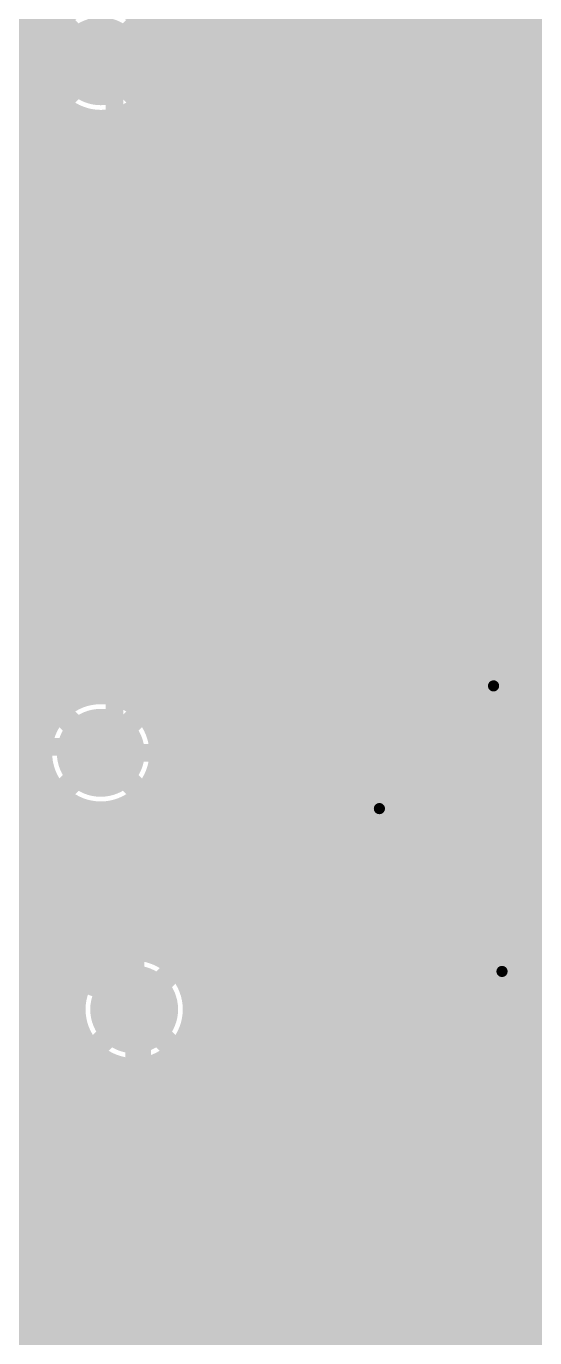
# Model space of a CAD drawing. Extents: x -118 to 4, y -52 to 56.
# Drawn here: x -44.03 to -38.23, y 5.15 to 20.08 of the extents above; entities that cross this region are included whole.
import ezdxf

# ---------------------------------------------------------------- set-up
doc = ezdxf.new("R2010")
doc.units = 0
doc.header["$MEASUREMENT"] = 0
doc.layers.get('0').update_dxf_attribs({"linetype": 'CONTINUOUS'})
for name, color, linetype in [('22-302-0_BOT', 7, 'CONTINUOUS'), ('22-302-0_DRD', 7, 'CONTINUOUS'), ('22-302-0_DRL', 2, 'CONTINUOUS'), ('22-302-0_GND', 1, 'CONTINUOUS'), ('22-302-0_IN1', 3, 'CONTINUOUS'), ('22-302-0_SMT', 10, 'CONTINUOUS'), ('22-302-0_SPT', 9, 'CONTINUOUS'), ('22-302-0_SST', 11, 'CONTINUOUS'), ('22-302-0_TOP', 13, 'CONTINUOUS'), ('THRUHOLE_TAP', 7, 'CONTINUOUS')]:
    doc.layers.add(name, color=color, linetype=linetype)

# ---------------------------------------------------------------- blocks, each defined once
blk = doc.blocks.new('ROUND_50')
at = {"const_width": 0.35052}
blk.add_lwpolyline([(-0.17526, 0, 1), (0.17526, 0, 1)], format="xyb", close=True, dxfattribs=at)
blk = doc.blocks.new('ROUND_106')
at = {"const_width": 0.10033}
blk.add_lwpolyline([(-0.050164, 0, 1), (0.050164, 0, 1)], format="xyb", close=True, dxfattribs=at)
blk = doc.blocks.new('ROUND_107')
at = {"const_width": 0.10033}
blk.add_lwpolyline([(-0.050164, 0, 1), (0.050164, 0, 1)], format="xyb", close=True, dxfattribs=at)
blk = doc.blocks.new('ROUND_92')
at = {"const_width": 0.0635}
blk.add_lwpolyline([(-0.03175, 0, 1), (0.03175, 0, 1)], format="xyb", close=True, dxfattribs=at)
blk = doc.blocks.new('ROUND_93')
at = {"const_width": 0.50038}
blk.add_lwpolyline([(-0.25019, 0, 1), (0.25019, 0, 1)], format="xyb", close=True, dxfattribs=at)
blk = doc.blocks.new('ROUND_95')
at = {"const_width": 0.50038}
blk.add_lwpolyline([(-0.25019, 0, 1), (0.25019, 0, 1)], format="xyb", close=True, dxfattribs=at)
blk = doc.blocks.new('ROUND_58')
at = {"const_width": 0.35052}
blk.add_lwpolyline([(-0.17526, 0, 1), (0.17526, 0, 1)], format="xyb", close=True, dxfattribs=at)
blk = doc.blocks.new('RECTANGLE_1')
blk.add_solid([(1.30048, 0.6477), (1.30048, -0.6477), (-1.30048, 0.6477), (-1.30048, -0.6477)])
blk = doc.blocks.new('RECTANGLE_2')
blk.add_solid([(0.4826, 0.4064), (0.4826, -0.4064), (-0.4826, 0.4064), (-0.4826, -0.4064)])
blk = doc.blocks.new('RECTANGLE_10')
blk.add_solid([(0.63627, 0.51308), (0.63627, -0.51308), (-0.63627, 0.51308), (-0.63627, -0.51308)])
blk = doc.blocks.new('ROUND_98')
at = {"const_width": 0.10033}
blk.add_lwpolyline([(-0.050164, 0, 1), (0.050164, 0, 1)], format="xyb", close=True, dxfattribs=at)

msp = doc.modelspace()

# ---------------------------------------------------------------- linework, layer by layer
at = {"layer": '22-302-0_BOT'}
for points, const_width in [([(-61.5823, 19.1262), (-60.7441, 18.288), (-60.706, 18.288), (-57.658, 15.24), (-39.878, 15.24), (-38.481, 16.637), (-25.527, 16.637), (-24.13, 18.034), (-18.796, 18.034), (-17.018, 19.812), (-5.842, 19.812), (-1.016, 24.638), (-1.016, 39.751)], 0.2032), ([(-60.325, 18.923), (-60.325, 18.669), (-57.404, 15.748), (-40.005, 15.748), (-38.608, 17.145), (-25.6159, 17.145), (-24.384, 18.40992), (-24.384, 29.591), (-23.4569, 30.5181)], 0.2032), ([(-43.8912, 22.61108), (-43.8912, 16.6624)], 0.254), ([(-43.6626, 22.47392), (-43.6626, 20.16252)], 0.254), ([(-43.18, 19.685), (-29.972, 19.685), (-28.194, 21.463), (-26.035, 21.463), (-26.035, 17.907)], 0.635), ([(-44.1198, 20.84578), (-44.1198, 16.6624)], 0.254), ([(-43.74388, 20.066), (-44.89196, 20.066)], 0.254), ([(-27.686, 19.939), (-29.972, 17.653), (-38.735, 17.653), (-40.132, 16.256), (-57.023, 16.256), (-57.277, 16.51), (-57.277, 16.637)], 0.2032), ([(-43.84294, 19.8374), (-45.12056, 19.8374)], 0.254), ([(-43.85564, 19.6088), (-45.34916, 19.6088)], 0.254), ([(-43.78706, 19.3802), (-59.82208, 19.3802)], 0.254), ([(-43.60164, 19.1516), (-59.68492, 19.1516)], 0.254), ([(-43.6626, 19.20494), (-43.6626, 16.6624)], 0.254), ([(-43.434, 19.05508), (-43.434, 16.6624)], 0.254), ([(-43.2054, 19.00428), (-43.2054, 16.6624)], 0.254), ([(-42.9768, 19.03476), (-42.9768, 16.6624)], 0.254), ([(-29.972, 19.0627), (-42.90568, 19.0627)], 0.254), ([(-42.7482, 19.0627), (-42.7482, 16.6624)], 0.254), ([(-42.5196, 19.0627), (-42.5196, 16.6624)], 0.254), ([(-42.291, 19.0627), (-42.291, 16.6624)], 0.254), ([(-42.0624, 19.0627), (-42.0624, 16.6624)], 0.254), ([(-41.8338, 19.0627), (-41.8338, 16.6624)], 0.254), ([(-41.6052, 19.0627), (-41.6052, 16.6624)], 0.254), ([(-41.3766, 19.0627), (-41.3766, 16.6624)], 0.254), ([(-41.148, 19.0627), (-41.148, 16.6624)], 0.254), ([(-40.9194, 19.0627), (-40.9194, 16.6624)], 0.254), ([(-40.6908, 19.0627), (-40.6908, 16.6624)], 0.254), ([(-40.4622, 19.0627), (-40.4622, 16.6624)], 0.254), ([(-40.2336, 19.0627), (-40.2336, 16.72844)], 0.254), ([(-40.005, 19.0627), (-40.005, 16.95704)], 0.254), ([(-39.7764, 19.0627), (-39.7764, 17.18564)], 0.254), ([(-39.5478, 19.0627), (-39.5478, 17.41424)], 0.254), ([(-39.3192, 19.0627), (-39.3192, 17.64284)], 0.254), ([(-39.0906, 19.0627), (-39.0906, 17.87144)], 0.254), ([(-38.862, 19.0627), (-38.862, 18.03908)], 0.254), ([(-38.6334, 19.0627), (-38.6334, 18.0594)], 0.254), ([(-38.4048, 19.0627), (-38.4048, 18.0594)], 0.254), ([(-38.1762, 19.0627), (-38.1762, 18.0594)], 0.254), ([(-29.27604, 18.923), (-59.64428, 18.923)], 0.254), ([(-29.50464, 18.6944), (-59.68492, 18.6944)], 0.254), ([(-29.73324, 18.4658), (-59.54776, 18.4658)], 0.254), ([(-29.96184, 18.2372), (-59.31916, 18.2372)], 0.254), ([(-38.93058, 18.0086), (-59.09056, 18.0086)], 0.254), ([(-30.13964, 18.0594), (-38.735, 18.0594)], 0.254), ([(-39.02202, 17.94002), (-40.29964, 16.6624)], 0.254), ([(-39.18204, 17.78), (-58.86196, 17.78)], 0.254), ([(-39.41064, 17.5514), (-58.63336, 17.5514)], 0.254), ([(-39.63924, 17.3228), (-58.40476, 17.3228)], 0.254), ([(-39.86784, 17.0942), (-56.77408, 17.0942)], 0.254), ([(-40.09644, 16.8656), (-56.63692, 16.8656)], 0.254), ([(-40.29964, 16.6624), (-56.59628, 16.6624)], 0.254), ([(-38.31336, 16.2306), (-39.5859, 14.95552)], 0.254), ([(-34.51606, 16.1798), (-38.36416, 16.1798)], 0.254), ([(-34.48812, 16.2306), (-38.31336, 16.2306)], 0.254), ([(-38.1762, 16.2306), (-38.1762, 7.38124)], 0.254), ([(-38.4048, 16.13916), (-38.4048, 7.60984)], 0.254), ([(-38.6334, 15.91056), (-38.6334, 7.83844)], 0.254), ([(-34.58464, 15.9512), (-38.59276, 15.9512)], 0.254), ([(-34.57194, 15.7226), (-38.82136, 15.7226)], 0.254), ([(-38.862, 15.68196), (-38.862, 8.06704)], 0.254), ([(-39.0906, 15.45336), (-39.0906, 8.29564)], 0.254), ([(-34.47288, 15.494), (-39.04996, 15.494)], 0.254), ([(-34.20872, 15.2654), (-39.27856, 15.2654)], 0.254), ([(-39.3192, 15.22476), (-39.3192, 8.52424)], 0.254), ([(-39.5478, 14.99616), (-39.5478, 8.75284)], 0.254), ([(-33.77184, 15.0368), (-39.50716, 15.0368)], 0.254), ([(-33.54324, 14.8082), (-64.4525, 14.8082)], 0.254), ([(-39.878, 14.8336), (-57.658, 14.8336)], 0.254), ([(-44.1198, 14.8336), (-44.1198, 3.52298)], 0.254), ([(-43.8912, 14.8336), (-43.8912, 2.52984)], 0.254), ([(-43.6626, 14.8336), (-43.6626, 12.28852)], 0.254), ([(-43.434, 14.8336), (-43.434, 12.44092)], 0.254), ([(-43.2054, 14.8336), (-43.2054, 12.48918)], 0.254), ([(-42.9768, 14.8336), (-42.9768, 12.4587)], 0.254), ([(-42.7482, 14.8336), (-42.7482, 12.33678)], 0.254), ([(-42.5196, 14.8336), (-42.5196, 11.97102)], 0.254), ([(-42.291, 14.8336), (-42.291, 11.49604)], 0.254), ([(-42.0624, 14.8336), (-42.0624, 11.26744)], 0.254), ([(-41.8338, 14.8336), (-41.8338, 11.03884)], 0.254), ([(-41.6052, 14.8336), (-41.6052, 10.81024)], 0.254), ([(-41.3766, 14.8336), (-41.3766, 10.58164)], 0.254), ([(-41.148, 14.8336), (-41.148, 10.35304)], 0.254), ([(-40.9194, 14.8336), (-40.9194, 10.12444)], 0.254), ([(-40.6908, 14.8336), (-40.6908, 9.89584)], 0.254), ([(-40.4622, 14.8336), (-40.4622, 9.66724)], 0.254), ([(-40.2336, 14.8336), (-40.2336, 9.43864)], 0.254), ([(-40.005, 14.8336), (-40.005, 9.21004)], 0.254), ([(-39.7764, 14.8463), (-39.7764, 8.98144)], 0.254), ([(-33.31464, 14.5796), (-58.65368, 14.5796)], 0.254), ([(-33.08604, 14.351), (-58.21934, 14.351)], 0.254), ([(-32.85744, 14.1224), (-57.99328, 14.1224)], 0.254), ([(-32.6644, 13.8938), (-57.8485, 13.8938)], 0.254), ([(-32.6644, 13.6652), (-57.7596, 13.6652)], 0.254), ([(-32.6644, 13.4366), (-54.94274, 13.4366)], 0.254), ([(-32.6644, 13.208), (-54.68112, 13.208)], 0.254), ([(-32.6644, 12.9794), (-54.58206, 12.9794)], 0.254), ([(-32.6644, 12.7508), (-54.56936, 12.7508)], 0.254), ([(-32.6644, 12.5222), (-54.6227, 12.5222)], 0.254), ([(-43.65752, 12.2936), (-54.6227, 12.2936)], 0.254), ([(-32.6644, 12.2936), (-42.69994, 12.2936)], 0.254), ([(-43.80992, 12.065), (-54.6227, 12.065)], 0.254), ([(-32.6644, 12.065), (-42.55008, 12.065)], 0.254), ([(-43.85818, 11.8364), (-54.6227, 11.8364)], 0.254), ([(-32.6644, 11.8364), (-42.49928, 11.8364)], 0.254), ([(-26.67, 5.715), (-37.084, 5.715), (-43.18, 11.811)], 0.2032), ([(-42.5069, 11.71194), (-36.91636, 6.1214)], 0.254), ([(-43.8277, 11.6078), (-54.6227, 11.6078)], 0.254), ([(-32.6644, 11.6078), (-42.40276, 11.6078)], 0.254), ([(-43.70578, 11.3792), (-54.6227, 11.3792)], 0.254), ([(-32.6644, 11.3792), (-42.17416, 11.3792)], 0.254), ([(-43.6626, 11.33094), (-43.6626, 2.75844)], 0.254), ([(-43.34002, 11.1506), (-54.6227, 11.1506)], 0.254), ([(-43.434, 11.18108), (-43.434, 9.1313)], 0.254), ([(-43.2054, 11.13028), (-43.2054, 9.43356)], 0.254), ([(-43.08094, 11.1379), (-37.37102, 5.42798)], 0.254), ([(-32.6644, 11.1506), (-41.94556, 11.1506)], 0.254), ([(-42.9768, 11.03376), (-42.9768, 9.54532)], 0.254), ([(-42.86504, 10.922), (-54.6227, 10.922)], 0.254), ([(-42.7482, 10.80516), (-42.7482, 9.56818)], 0.254), ([(-32.6644, 10.922), (-41.71696, 10.922)], 0.254), ([(-42.63644, 10.6934), (-54.6227, 10.6934)], 0.254), ([(-32.6644, 10.6934), (-41.48836, 10.6934)], 0.254), ([(-42.5196, 10.57656), (-42.5196, 9.50976)], 0.254), ([(-42.40784, 10.4648), (-54.6227, 10.4648)], 0.254), ([(-42.291, 10.34796), (-42.291, 9.34212)], 0.254), ([(-32.6644, 10.4648), (-41.25976, 10.4648)], 0.254), ([(-42.17924, 10.2362), (-54.6227, 10.2362)], 0.254), ([(-32.6644, 10.2362), (-41.03116, 10.2362)], 0.254), ([(-42.0624, 10.11936), (-42.0624, 3.4798)], 0.254), ([(-41.95064, 10.0076), (-54.6227, 10.0076)], 0.254), ([(-41.8338, 9.89076), (-41.8338, 3.6068)], 0.254), ([(-32.73552, 10.0076), (-40.80256, 10.0076)], 0.254), ([(-41.72204, 9.779), (-54.6227, 9.779)], 0.254), ([(-32.88792, 9.779), (-40.57396, 9.779)], 0.254), ([(-41.6052, 9.66216), (-41.6052, 3.8354)], 0.254), ([(-42.95902, 9.5504), (-54.6227, 9.5504)], 0.254), ([(-41.49344, 9.5504), (-42.63644, 9.5504)], 0.254), ([(-41.3766, 9.43356), (-41.3766, 4.064)], 0.254), ([(-32.93618, 9.5504), (-40.34536, 9.5504)], 0.254), ([(-43.32478, 9.3218), (-54.6227, 9.3218)], 0.254), ([(-41.26484, 9.3218), (-42.27322, 9.3218)], 0.254), ([(-32.9057, 9.3218), (-40.11676, 9.3218)], 0.254), ([(-41.148, 9.20496), (-41.148, 4.5593)], 0.254), ([(-43.4467, 9.0932), (-54.6227, 9.0932)], 0.254), ([(-41.03624, 9.0932), (-42.14876, 9.0932)], 0.254), ([(-32.78378, 9.0932), (-39.88816, 9.0932)], 0.254), ([(-43.47718, 8.8646), (-54.6227, 8.8646)], 0.254), ([(-42.799, 8.89), (-42.799, 3.048), (-45.085, 0.762), (-45.085, -0.3302)], 0.2032), ([(-40.80764, 8.8646), (-42.11828, 8.8646)], 0.254), ([(-40.9194, 8.97636), (-40.9194, 4.86156)], 0.254), ([(-32.41802, 8.8646), (-39.65956, 8.8646)], 0.254), ([(-40.6908, 8.74776), (-40.6908, 4.97332)], 0.254), ([(-43.42892, 8.636), (-54.6227, 8.636)], 0.254), ([(-43.434, 8.64616), (-43.434, 2.98704)], 0.254), ([(-40.57904, 8.636), (-42.16908, 8.636)], 0.254), ([(-28.3083, 8.636), (-39.43096, 8.636)], 0.254), ([(-43.27652, 8.4074), (-54.6227, 8.4074)], 0.254), ([(-40.35044, 8.4074), (-42.31894, 8.4074)], 0.254), ([(-42.291, 8.43788), (-42.291, 3.4798)], 0.254), ([(-40.4622, 8.51916), (-40.4622, 4.99618)], 0.254), ([(-28.3083, 8.4074), (-39.20236, 8.4074)], 0.254), ([(-43.2054, 8.3439), (-43.2054, 3.21564)], 0.254), ([(-43.2054, 8.3439), (-43.2054, 3.21564)], 0.254), ([(-42.3926, 8.3439), (-42.3926, 3.4798)], 0.254), ([(-40.2336, 8.29056), (-40.2336, 4.93776)], 0.254), ([(-43.2054, 8.1788), (-54.62778, 8.1788)], 0.254), ([(-40.12184, 8.1788), (-42.3926, 8.1788)], 0.254), ([(-28.3083, 8.1788), (-38.97376, 8.1788)], 0.254), ([(-43.2054, 7.9502), (-54.70144, 7.9502)], 0.254), ([(-39.89324, 7.9502), (-42.3926, 7.9502)], 0.254), ([(-40.005, 8.06196), (-40.005, 4.77012)], 0.254), ([(-26.09596, 7.9502), (-38.74516, 7.9502)], 0.254), ([(-39.7764, 7.83336), (-39.7764, 4.93776)], 0.254), ([(-43.2054, 7.7216), (-54.89702, 7.7216)], 0.254), ([(-39.66464, 7.7216), (-42.3926, 7.7216)], 0.254), ([(-26.32456, 7.7216), (-38.51656, 7.7216)], 0.254), ([(-43.2054, 7.493), (-55.12562, 7.493)], 0.254), ([(-39.43604, 7.493), (-42.3926, 7.493)], 0.254), ([(-39.5478, 7.60476), (-39.5478, 5.09524)], 0.254), ([(-26.55316, 7.493), (-38.28796, 7.493)], 0.254), ([(-39.3192, 7.37616), (-39.3192, 5.30352)], 0.254), ([(-43.2054, 7.2644), (-55.35422, 7.2644)], 0.254), ([(-39.20744, 7.2644), (-42.3926, 7.2644)], 0.254), ([(-39.0906, 7.14756), (-39.0906, 5.3594)], 0.254), ([(-43.2054, 7.0358), (-55.58282, 7.0358)], 0.254), ([(-38.97884, 7.0358), (-42.3926, 7.0358)], 0.254), ([(-38.862, 6.91896), (-38.862, 5.3594)], 0.254), ([(-43.2054, 6.8072), (-55.81142, 6.8072)], 0.254), ([(-38.75024, 6.8072), (-42.3926, 6.8072)], 0.254), ([(-38.6334, 6.69036), (-38.6334, 5.3594)], 0.254), ([(-43.2054, 6.5786), (-56.04002, 6.5786)], 0.254), ([(-38.52164, 6.5786), (-42.3926, 6.5786)], 0.254), ([(-38.4048, 6.46176), (-38.4048, 5.3594)], 0.254), ([(-43.2054, 6.35), (-56.26862, 6.35)], 0.254), ([(-38.29304, 6.35), (-42.3926, 6.35)], 0.254), ([(-38.1762, 6.23316), (-38.1762, 5.3594)], 0.254), ([(-43.2054, 6.1214), (-56.49722, 6.1214)], 0.254), ([(-38.06444, 6.1214), (-42.3926, 6.1214)], 0.254), ([(-43.2054, 5.8928), (-56.72582, 5.8928)], 0.254), ([(-37.83584, 5.8928), (-42.3926, 5.8928)], 0.254), ([(-43.2054, 5.6642), (-56.95442, 5.6642)], 0.254), ([(-37.60724, 5.6642), (-42.3926, 5.6642)], 0.254), ([(-43.2054, 5.4356), (-57.18302, 5.4356)], 0.254), ([(-37.37864, 5.4356), (-42.3926, 5.4356)], 0.254), ([(-37.27958, 5.3594), (-39.116, 5.3594)], 0.254), ([(-43.2054, 5.207), (-57.41162, 5.207)], 0.254), ([(-39.43604, 5.207), (-42.3926, 5.207)], 0.254), ([(-39.40302, 5.24002), (-39.65702, 4.98602)], 0.254)]:
    msp.add_lwpolyline(points, dxfattribs=dict(at, const_width=const_width))
at = {"layer": '22-302-0_BOT', "const_width": 0.254}
for points in [[(-43.18, 20.36572, 0.4142136), (-43.86072, 19.685)], [(-43.86072, 19.685, 0.4142136), (-43.18, 19.00428)], [(-43.18, 19.00428, 0.1041723), (-42.90542, 19.06211)], [(-38.735, 18.0594, 0.1989124), (-39.02237, 17.94037)], [(-39.878, 14.8336, 0.1989124), (-39.59063, 14.95263)], [(-43.18, 12.49172, 0.4142136), (-43.86072, 11.811)], [(-42.49928, 11.811, 0.4142136), (-43.18, 12.49172)], [(-43.86072, 11.811, 0.4142136), (-43.18, 11.13028)], [(-42.5069, 11.71194, 0.0365465), (-42.49965, 11.811)], [(-43.18, 11.13028, 0.0365464), (-43.08089, 11.13753)], [(-42.799, 9.57072, 0.4142136), (-43.47972, 8.89)], [(-42.11828, 8.89, 0.4142136), (-42.799, 9.57072)], [(-43.47972, 8.89, 0.2370538), (-43.2054, 8.3439)], [(-42.3926, 8.3439, 0.237053), (-42.11828, 8.89)], [(-39.116, 5.3594, 0.1989124), (-39.40337, 5.24037)]]:
    msp.add_lwpolyline(points, format="xyb", dxfattribs=at)
at = {"layer": '22-302-0_DRD', "const_width": 0.254}
for points in [[(-42.545, 20.32), (-43.815, 19.05)], [(-42.545, 19.05), (-43.815, 20.32)], [(-37.084, 15.494), (-38.354, 14.224)], [(-37.084, 14.224), (-38.354, 15.494)], [(-37.084, 15.494), (-38.354, 14.224)], [(-37.084, 14.224), (-38.354, 15.494)], [(-38.06952, 13.208), (-39.33952, 11.938)], [(-38.06952, 11.938), (-39.33952, 13.208)], [(-38.06952, 13.208), (-39.33952, 11.938)], [(-38.06952, 11.938), (-39.33952, 13.208)], [(-42.545, 12.446), (-43.815, 11.176)], [(-42.545, 11.176), (-43.815, 12.446)], [(-39.37, 11.811), (-40.64, 10.541)], [(-39.37, 10.541), (-40.64, 11.811)], [(-37.973, 9.9568), (-39.243, 8.6868)], [(-37.973, 8.6868), (-39.243, 9.9568)], [(-42.164, 9.525), (-43.434, 8.255)], [(-42.164, 8.255), (-43.434, 9.525)]]:
    msp.add_lwpolyline(points, dxfattribs=at)
at = {"layer": '22-302-0_IN1', "const_width": 0.254}
for points in [[(-41.7322, 55.372), (-41.7322, -3.048)], [(-41.5036, 55.372), (-41.5036, -3.048)], [(-39.4462, 55.372), (-39.4462, 11.56208)], [(-41.9608, 39.02202), (-41.9608, -3.048)], [(-42.1894, 38.79088), (-42.1894, 9.18972)], [(-39.6748, 35.05708), (-39.6748, 11.77036)], [(-39.9034, 34.91992), (-39.9034, 11.84656)], [(-42.418, 25.7302), (-42.418, 9.45388)], [(-41.275, 25.79116), (-41.275, 3.2893)], [(-40.132, 25.58288), (-40.132, 11.84402)], [(-41.0464, 25.4889), (-41.0464, 4.73964)], [(-40.3606, 25.41524), (-40.3606, 11.75512)], [(-40.8178, 25.37714), (-40.8178, 4.92506)], [(-40.5892, 25.35682), (-40.5892, 11.52398)], [(-42.6466, 25.2095), (-42.6466, 20.10664)], [(-44.0182, 24.62022), (-44.0182, 1.31064)], [(-43.7896, 24.60498), (-43.7896, 19.98472)], [(-39.2176, 21.74494), (-39.2176, 13.0175)], [(-38.3032, 21.69922), (-38.3032, 15.20698)], [(-38.989, 21.59508), (-38.989, 13.19022)], [(-38.7604, 21.54428), (-38.7604, 13.25118)], [(-38.5318, 21.57476), (-38.5318, 13.23086)], [(-43.75912, 20.0406), (-67.59194, 20.0406)], [(-28.35656, 20.0406), (-42.60088, 20.0406)], [(-43.84802, 19.812), (-67.8688, 19.812)], [(-28.35402, 19.812), (-42.51198, 19.812)], [(-43.85056, 19.5834), (-56.72836, 19.5834)], [(-28.26512, 19.5834), (-42.5069, 19.5834)], [(-43.77436, 19.3548), (-56.54294, 19.3548)], [(-43.7896, 19.38274), (-43.7896, 12.11072)], [(-28.03398, 19.3548), (-42.58564, 19.3548)], [(-42.6466, 19.26336), (-42.6466, 12.23264)], [(-43.56608, 19.1262), (-56.47436, 19.1262)], [(-43.561, 19.12112), (-43.561, 12.37488)], [(-43.3324, 19.02206), (-43.3324, 12.47394)], [(-43.1038, 19.00936), (-43.1038, 12.48664)], [(-42.8752, 19.07794), (-42.8752, 12.41806)], [(-24.21636, 19.1262), (-42.79138, 19.1262)], [(-24.29256, 18.8976), (-56.48706, 18.8976)], [(-24.29002, 18.669), (-56.58612, 18.669)], [(-26.45664, 18.4404), (-56.84774, 18.4404)], [(-26.64206, 18.2118), (-71.86422, 18.2118)], [(-26.71064, 17.9832), (-52.35702, 17.9832)], [(-26.69794, 17.7546), (-52.12588, 17.7546)], [(-26.59888, 17.526), (-52.03698, 17.526)], [(-26.33472, 17.2974), (-52.0319, 17.2974)], [(-19.40306, 17.0688), (-52.11064, 17.0688)], [(-19.47164, 16.8402), (-52.31638, 16.8402)], [(-19.45894, 16.6116), (-56.59628, 16.6116)], [(-37.02812, 16.383), (-56.64708, 16.383)], [(-37.19576, 16.1544), (-56.79694, 16.1544)], [(-37.25418, 15.9258), (-60.90666, 15.9258)], [(-37.23132, 15.6972), (-60.97524, 15.6972)], [(-38.01872, 15.4686), (-61.16066, 15.4686)], [(-38.28288, 15.24), (-70.15734, 15.24)], [(-38.38194, 15.0114), (-70.16242, 15.0114)], [(-38.39464, 14.7828), (-70.20052, 14.7828)], [(-38.32606, 14.5542), (-58.58002, 14.5542)], [(-38.3032, 14.51102), (-38.3032, 13.12164)], [(-38.14064, 14.3256), (-58.18886, 14.3256)], [(-18.33118, 14.097), (-57.97296, 14.097)], [(-18.30832, 13.8684), (-57.8358, 13.8684)], [(-18.19656, 13.6398), (-57.75452, 13.6398)], [(-17.8943, 13.4112), (-51.56708, 13.4112)], [(-39.00424, 13.1826), (-51.42992, 13.1826)], [(2.921, 13.1826), (-38.40226, 13.1826)], [(-39.26586, 12.954), (-51.38928, 12.954)], [(2.921, 12.954), (-38.14064, 12.954)], [(-39.36492, 12.7254), (-51.42992, 12.7254)], [(-39.37762, 12.4968), (-51.56708, 12.4968)], [(-43.68292, 12.2682), (-54.85638, 12.2682)], [(-39.31158, 12.2682), (-42.67708, 12.2682)], [(-39.2176, 12.1285), (-39.2176, 9.62152)], [(-43.82008, 12.0396), (-58.54192, 12.0396)], [(-39.12362, 12.0396), (-42.53992, 12.0396)], [(-38.3032, 12.02436), (-38.3032, 9.92886)], [(-25.82418, 12.0396), (-38.28288, 12.0396)], [(-38.989, 11.95578), (-38.989, 9.88568)], [(-38.7604, 11.89482), (-38.7604, 9.98474)], [(-38.5318, 11.91514), (-38.5318, 9.99744)], [(-43.86072, 11.811), (-58.17108, 11.811)], [(-40.2463, 11.811), (-42.49928, 11.811)], [(-25.77592, 11.811), (-39.76116, 11.811)], [(-43.82008, 11.5824), (-57.9628, 11.5824)], [(-40.54856, 11.5824), (-42.53992, 11.5824)], [(-30.90164, 11.5824), (-39.4589, 11.5824)], [(-43.7896, 11.50874), (-43.7896, 1.29794)], [(-42.6466, 11.38936), (-42.6466, 9.55294)], [(-43.68292, 11.3538), (-57.83072, 11.3538)], [(-43.561, 11.24712), (-43.561, 1.19888)], [(-40.66032, 11.3538), (-42.67708, 11.3538)], [(-31.08706, 11.3538), (-39.34714, 11.3538)], [(-40.68318, 11.1252), (-57.74944, 11.1252)], [(-43.3324, 11.14806), (-43.3324, 9.31164)], [(-43.1038, 11.13536), (-43.1038, 9.49706)], [(-42.8752, 11.20394), (-42.8752, 9.56564)], [(-31.15564, 11.1252), (-39.32682, 11.1252)], [(-40.62476, 10.8966), (-57.71134, 10.8966)], [(-40.5892, 10.82802), (-40.5892, 4.99364)], [(-39.4462, 10.78738), (-39.4462, 4.99618)], [(-31.14294, 10.8966), (-39.38524, 10.8966)], [(-40.45712, 10.668), (-57.71388, 10.668)], [(-31.04388, 10.668), (-39.55288, 10.668)], [(-40.3606, 10.59688), (-40.3606, 4.98094)], [(-40.132, 10.50798), (-40.132, 4.88188)], [(-39.9034, 10.5029), (-39.9034, 4.86156)], [(-39.6748, 10.58164), (-39.6748, 4.97332)], [(-30.77972, 10.4394), (-57.75706, 10.4394)], [(-28.3083, 10.2108), (-57.84088, 10.2108)], [(-38.76802, 9.9822), (-57.98058, 9.9822)], [(-32.76092, 9.9822), (-38.44544, 9.9822)], [(-39.13378, 9.7536), (-58.20156, 9.7536)], [(-43.0403, 9.525), (-57.71134, 9.525)], [(-39.2557, 9.525), (-42.55516, 9.525)], [(-43.34256, 9.2964), (-57.71134, 9.2964)], [(-39.28618, 9.2964), (-42.2529, 9.2964)], [(-43.45432, 9.0678), (-57.71134, 9.0678)], [(-39.23792, 9.0678), (-42.14114, 9.0678)], [(-39.2176, 9.01954), (-39.2176, 4.93776)], [(-43.47718, 8.8392), (-57.71134, 8.8392)], [(-39.08552, 8.8392), (-42.12082, 8.8392)], [(-28.3083, 8.8392), (-38.12794, 8.8392)], [(-38.989, 8.75792), (-38.989, 4.77012)], [(-38.3032, 8.71474), (-38.3032, 4.50342)], [(-43.41876, 8.6106), (-46.68774, 8.6106)], [(-42.1894, 8.58774), (-42.1894, -3.048)], [(-28.3083, 8.6106), (-42.17924, 8.6106)], [(-38.7604, 8.65886), (-38.7604, 4.44754)], [(-38.5318, 8.64616), (-38.5318, 4.51612)], [(-43.3324, 8.46836), (-43.3324, 0.93472)], [(-43.25112, 8.382), (-46.42612, 8.382)], [(-43.1038, 8.28294), (-43.1038, -3.048)], [(-42.418, 8.32612), (-42.418, -3.048)], [(-28.3083, 8.382), (-42.34688, 8.382)], [(-28.3083, 8.1534), (-46.32706, 8.1534)], [(-42.8752, 8.21436), (-42.8752, -3.048)], [(-42.6466, 8.22706), (-42.6466, -3.048)], [(-19.1897, 7.9248), (-46.31436, 7.9248)], [(-22.44598, 7.6962), (-46.38294, 7.6962)], [(-36.03752, 7.4676), (-46.56836, 7.4676)], [(-36.18992, 7.239), (-57.71134, 7.239)], [(-36.23818, 7.0104), (-57.71134, 7.0104)], [(-36.2077, 6.7818), (-67.91706, 6.7818)], [(-36.08578, 6.5532), (-68.0974, 6.5532)], [(-35.72002, 6.3246), (-68.37172, 6.3246)], [(-17.40154, 6.096), (-68.91528, 6.096)], [(-17.1196, 5.8674), (-98.425, 5.8674)], [(-16.15948, 5.6388), (-58.03138, 5.6388)], [(-35.04692, 5.4102), (-57.82564, 5.4102)], [(-35.18408, 5.1816), (-57.7469, 5.1816)]]:
    msp.add_lwpolyline(points, dxfattribs=at)
for points in [[(-43.18, 20.36572, 0.4142136), (-43.86072, 19.685)], [(-42.49928, 19.685, 0.4142136), (-43.18, 20.36572)], [(-43.86072, 19.685, 0.4142136), (-43.18, 19.00428)], [(-43.18, 19.00428, 0.4142136), (-42.49928, 19.685)], [(-37.719, 15.53972, 0.4142136), (-38.39972, 14.859)], [(-38.39972, 14.859, 0.4142136), (-37.719, 14.17828)], [(-38.70452, 13.25372, 0.4142136), (-39.38524, 12.573)], [(-38.70452, 13.25372, 0.4142136), (-39.38524, 12.573)], [(-38.0238, 12.573, 0.4142136), (-38.70452, 13.25372)], [(-38.0238, 12.573, 0.4142136), (-38.70452, 13.25372)], [(-39.3827, 12.573, 0.4142136), (-38.70452, 11.89482)], [(-39.3827, 12.573, 0.4142136), (-38.70452, 11.89482)], [(-38.70452, 11.89228, 0.4142136), (-38.0238, 12.573)], [(-38.70452, 11.89228, 0.4142136), (-38.0238, 12.573)], [(-43.18, 12.49172, 0.4142136), (-43.86072, 11.811)], [(-42.49928, 11.811, 0.4142136), (-43.18, 12.49172)], [(-40.005, 11.85672, 0.4142136), (-40.68572, 11.176)], [(-39.32428, 11.176, 0.4142136), (-40.005, 11.85672)], [(-43.86072, 11.811, 0.4142136), (-43.18, 11.13028)], [(-43.18, 11.13028, 0.4142136), (-42.49928, 11.811)], [(-40.68572, 11.176, 0.4142136), (-40.005, 10.49528)], [(-40.005, 10.49528, 0.4142136), (-39.32428, 11.176)], [(-38.608, 10.00252, 0.4142136), (-39.28872, 9.3218)], [(-37.92728, 9.3218, 0.4142136), (-38.608, 10.00252)], [(-42.799, 9.57072, 0.4142136), (-43.47972, 8.89)], [(-42.11828, 8.89, 0.4142136), (-42.799, 9.57072)], [(-39.28872, 9.3218, 0.4142136), (-38.608, 8.64108)], [(-38.608, 8.64108, 0.4142136), (-37.92728, 9.3218)], [(-43.47972, 8.89, 0.4142136), (-42.799, 8.20928)], [(-42.799, 8.20928, 0.4142136), (-42.11828, 8.89)]]:
    msp.add_lwpolyline(points, format="xyb", dxfattribs=at)
at = {"layer": '22-302-0_SST'}
for points, const_width in [([(-39.5605, 21.7805), (-39.5605, 18.8595), (-37.9222, 18.8595), (-37.9222, 21.7805), (-39.5605, 21.7805)], 0.1524), ([(-43.92168, 19.87042), (-43.02252, 19.87042), (-43.02252, 11.87958), (-43.92168, 11.87958)], 0.20066), ([(-40.8305, 18.6055), (-40.8305, 15.6845), (-39.1922, 15.6845), (-39.1922, 18.6055), (-40.8305, 18.6055)], 0.1524), ([(-38.46068, 18.10512), (-38.46068, 11.50366), (-38.4556, 11.049), (-38.4556, 10.8712), (-38.1254, 10.541), (-32.65932, 10.541), (-32.65932, 18.6436), (-38.4556, 18.6436), (-38.46068, 18.10512)], 0.1524), ([(-41.33342, 18.20672), (-41.33342, 17.96796)], 0.1524), ([(-41.33342, 18.08734), (-42.34942, 18.08734), (-42.17924, 17.96796)], 0.1524), ([(-41.33342, 17.12976), (-42.34942, 17.48536), (-42.34942, 17.01292)], 0.1524), ([(-41.84142, 16.17472), (-41.84142, 16.53032), (-42.00906, 16.64716), (-42.17924, 16.64716), (-42.34942, 16.53032), (-42.34942, 16.17472), (-41.33342, 16.17472)], 0.1524), ([(-41.84142, 16.46936), (-41.33342, 16.64716)], 0.1524), ([(-39.37, 11.557), (-40.64, 11.557), (-40.894, 11.811), (-40.894, 15.113), (-39.116, 15.113), (-39.116, 11.811), (-39.37, 11.557)], 0.1524), ([(-41.93286, 14.81582), (-42.10304, 14.87678), (-42.27068, 14.87678), (-42.44086, 14.81582), (-42.44086, 14.46022), (-42.27068, 14.4018), (-42.10304, 14.4018), (-41.93286, 14.46022), (-41.93286, 14.81582), (-41.76268, 14.87678), (-41.59504, 14.87678), (-41.42486, 14.81582), (-41.42486, 14.46022), (-41.59504, 14.4018), (-41.76268, 14.4018), (-41.93286, 14.46022)], 0.1524), ([(-41.42486, 14.03858), (-41.42486, 13.79982)], 0.1524), ([(-41.42486, 13.9192), (-42.44086, 13.9192), (-42.27068, 13.79982)], 0.1524), ([(-41.42486, 13.31722), (-41.42486, 12.9032), (-42.44086, 12.9032)], 0.1524), ([(-39.116, 13.081), (-40.894, 13.081)], 0.1524), ([(-41.42486, 12.065), (-41.42486, 12.4206), (-41.76268, 12.53998), (-42.10304, 12.53998), (-42.44086, 12.4206), (-42.44086, 12.065)], 0.1524), ([(-41.42486, 12.12342), (-42.44086, 12.12342)], 0.1524), ([(-41.783, 5.715), (-39.116, 5.715), (-39.116, 10.795), (-42.164, 10.795), (-42.164, 5.715), (-41.783, 5.715)], 0.1524), ([(-38.89756, 10.65784), (-38.89756, 10.13968)], 0.20066), ([(-38.71722, 10.67308), (-38.71722, 10.12444)], 0.20066), ([(-38.64356, 10.64514), (-38.92296, 10.64514)], 0.20066), ([(-38.53688, 10.53846), (-38.53688, 10.25906)], 0.20066), ([(-38.50894, 10.4648), (-39.05758, 10.4648)], 0.20066), ([(-43.19016, 10.28446), (-43.19016, 9.92886), (-43.36034, 9.87044), (-43.52798, 9.87044), (-43.69816, 9.92886), (-43.69816, 10.28446), (-43.52798, 10.34542), (-43.36034, 10.34542), (-42.68216, 10.10666)], 0.1524), ([(-38.52418, 10.28446), (-39.04234, 10.28446)], 0.20066), ([(-36.6395, 7.4295), (-36.6395, 10.3505), (-38.2778, 10.3505), (-38.2778, 7.4295), (-36.6395, 7.4295)], 0.1524), ([(-43.01998, 9.50722), (-43.01998, 9.03224), (-43.69816, 9.26846), (-43.69816, 9.38784), (-42.68216, 9.38784)], 0.1524), ([(-42.85234, 8.66902), (-42.68216, 8.60806), (-42.68216, 8.25246), (-42.85234, 8.19404), (-43.52798, 8.19404), (-43.69816, 8.25246), (-43.69816, 8.60806), (-43.52798, 8.66902)], 0.1524), ([(-38.5318, 6.53288), (-38.1762, 6.53288), (-38.05936, 6.70306), (-38.05936, 6.8707), (-38.1762, 7.04088), (-38.5318, 7.04088), (-38.5318, 6.02488)], 0.1524), ([(-38.23716, 6.53288), (-38.05936, 6.02488)], 0.1524), ([(-42.7355, 5.2705), (-42.7355, 2.3495), (-41.0972, 2.3495), (-41.0972, 5.2705), (-42.7355, 5.2705)], 0.1524), ([(-38.2905, 5.2705), (-38.2905, 2.3495), (-36.6522, 2.3495), (-36.6522, 5.2705), (-38.2905, 5.2705)], 0.1524)]:
    msp.add_lwpolyline(points, dxfattribs=dict(at, const_width=const_width))
at = {"layer": '22-302-0_SST', "const_width": 0.20066}
for points in [[(-38.78326, 10.6807, 0.4142136), (-39.0652, 10.39876)], [(-38.50132, 10.39876, 0.4142136), (-38.78326, 10.6807)], [(-39.0652, 10.39876, 0.4142136), (-38.78326, 10.11682)], [(-38.78326, 10.11682, 0.4142136), (-38.50132, 10.39876)]]:
    msp.add_lwpolyline(points, format="xyb", dxfattribs=at)
at = {"layer": '22-302-0_TOP'}
for points, const_width in [([(-43.18, 11.811), (-42.545, 11.811), (-42.037, 12.319), (-42.037, 30.48), (-38.989, 33.528), (-38.989, 35.179), (-37.52342, 36.64204), (-37.52342, 37.465)], 0.2032), ([(-36.449, 1.26492), (-33.15208, 1.26492), (-33.147, 1.27), (-33.909, 2.032), (-33.909, 3.302), (-37.719, 7.112), (-38.227, 7.112), (-38.989, 7.874), (-42.799, 7.874), (-43.561, 8.636), (-43.561, 10.16), (-41.529, 12.192), (-41.529, 30.226), (-38.862, 32.893), (-38.1, 32.893), (-37.52342, 32.31642), (-37.52342, 31.52394)], 0.2032), ([(-38.735, 19.6088), (-38.6842, 19.6088), (-37.719, 20.574), (-37.719, 22.733), (-37.084, 23.368), (-35.56, 23.368), (-34.925, 22.733), (-34.925, 21.0312)], 0.2032), ([(-45.72, 19.57578), (-45.72, 19.685), (-43.18, 19.685)], 0.635), ([(-38.735, 19.6088), (-39.7002, 19.6088), (-41.021, 18.288), (-41.021, 12.065), (-42.799, 10.287), (-42.799, 8.89)], 0.2032), ([(-42.6466, 19.0119), (-42.6466, 12.57046)], 0.254), ([(-43.41114, 18.8595), (-43.6626, 18.8595)], 0.254), ([(-43.6626, 18.8595), (-43.6626, 17.91716)], 0.254), ([(-43.5356, 18.8595), (-43.5356, 12.59078)], 0.254), ([(-42.8498, 18.89252), (-42.8498, 12.60094)], 0.254), ([(-42.6466, 18.8214), (-43.6626, 18.8214)], 0.254), ([(-43.307, 18.83664), (-43.307, 12.65936)], 0.254), ([(-43.0784, 18.8341), (-43.0784, 12.6619)], 0.254), ([(-42.6466, 18.5928), (-43.6626, 18.5928)], 0.254), ([(-42.6466, 18.3642), (-43.6626, 18.3642)], 0.254), ([(-42.6466, 18.1356), (-43.6626, 18.1356)], 0.254), ([(-42.6466, 17.907), (-48.99152, 17.907)], 0.254), ([(-43.6626, 17.91716), (-47.7774, 17.91716)], 0.254), ([(-43.9928, 17.91716), (-43.9928, 13.83284)], 0.254), ([(-43.7642, 17.91716), (-43.7642, 13.83284)], 0.254), ([(-40.005, 17.8562), (-39.5732, 17.8562), (-38.608, 16.891), (-38.608, 14.478), (-37.973, 13.843), (-36.53536, 13.843), (-36.53536, 11.70432)], 0.2032), ([(-42.6466, 17.6784), (-48.99152, 17.6784)], 0.254), ([(-42.6466, 17.4498), (-48.99152, 17.4498)], 0.254), ([(-42.6466, 17.2212), (-48.99152, 17.2212)], 0.254), ([(-42.6466, 16.9926), (-48.99152, 16.9926)], 0.254), ([(-42.6466, 16.764), (-48.99152, 16.764)], 0.254), ([(-42.6466, 16.5354), (-48.99152, 16.5354)], 0.254), ([(-40.005, 16.4338), (-40.005, 14.351)], 0.3048), ([(-42.6466, 16.3068), (-48.99152, 16.3068)], 0.254), ([(-42.6466, 16.0782), (-50.26152, 16.0782)], 0.254), ([(-42.6466, 15.8496), (-50.26152, 15.8496)], 0.254), ([(-42.6466, 15.621), (-50.26152, 15.621)], 0.254), ([(-42.6466, 15.3924), (-50.26152, 15.3924)], 0.254), ([(-42.6466, 15.1638), (-50.26152, 15.1638)], 0.254), ([(-42.6466, 14.9352), (-50.26152, 14.9352)], 0.254), ([(-42.6466, 14.7066), (-50.26152, 14.7066)], 0.254), ([(-42.6466, 14.478), (-50.26152, 14.478)], 0.254), ([(-42.6466, 14.2494), (-50.26152, 14.2494)], 0.254), ([(-42.6466, 14.0208), (-50.26152, 14.0208)], 0.254), ([(-43.6626, 13.83284), (-47.7774, 13.83284)], 0.254), ([(-43.6626, 13.83284), (-43.6626, 12.51966)], 0.254), ([(-42.6466, 13.7922), (-43.6626, 13.7922)], 0.254), ([(-38.85946, 13.8684), (-38.40988, 13.41882)], 0.254), ([(-38.85946, 13.8684), (-38.85946, 13.34008)], 0.254), ([(-38.78326, 13.7922), (-38.85946, 13.7922)], 0.254), ([(-38.735, 13.7414), (-38.735, 8.42772)], 0.254), ([(-42.6466, 13.5636), (-43.6626, 13.5636)], 0.254), ([(-38.55466, 13.5636), (-38.85946, 13.5636)], 0.254), ([(-38.5064, 13.5128), (-38.5064, 12.96162)], 0.254), ([(-42.6466, 13.335), (-43.6626, 13.335)], 0.254), ([(-38.30828, 13.335), (-40.4114, 13.335)], 0.254), ([(-38.85946, 13.34008), (-38.85946, 11.29792)], 0.254), ([(-38.85946, 13.34008), (-38.85946, 13.32992)], 0.254), ([(-38.2778, 13.31468), (-38.2778, 12.96162)], 0.254), ([(-42.6466, 13.1064), (-43.6626, 13.1064)], 0.254), ([(-37.14496, 13.1064), (-38.85946, 13.1064)], 0.254), ([(-42.6466, 12.8778), (-43.6626, 12.8778)], 0.254), ([(-38.56736, 12.8778), (-38.85946, 12.8778)], 0.254), ([(-38.56736, 12.96162), (-38.56736, 10.44702)], 0.254), ([(-37.91712, 12.96162), (-38.56736, 12.96162)], 0.254), ([(-43.36034, 12.6492), (-43.6626, 12.6492)], 0.254), ([(-42.6466, 12.6492), (-42.99712, 12.6492)], 0.254), ([(-42.6466, 12.57046), (-42.6974, 12.51966)], 0.254), ([(-38.56736, 12.6492), (-38.85946, 12.6492)], 0.254), ([(-38.56736, 12.4206), (-38.85946, 12.4206)], 0.254), ([(-38.70452, 12.573), (-37.83584, 11.70432)], 0.2032), ([(-37.83584, 11.70432), (-38.70452, 12.573)], 0.2032), ([(-37.465, 8.1788), (-38.608, 9.3218), (-39.1922, 9.906), (-40.64, 9.906), (-40.64, 10.541), (-40.005, 11.176), (-40.005, 12.319)], 0.2032), ([(-38.85946, 12.319), (-40.005, 12.319)], 0.254), ([(-40.005, 11.29792), (-40.005, 12.319)], 0.254), ([(-40.005, 11.176), (-40.005, 12.319)], 0.2032), ([(-45.72, 12.17422), (-45.32122, 12.17422), (-44.45, 11.303), (-44.45, 6.35), (-42.6212, 4.5212), (-41.91, 4.5212)], 0.3048), ([(-38.56736, 12.192), (-38.85946, 12.192)], 0.254), ([(-38.56736, 11.9634), (-38.85946, 11.9634)], 0.254), ([(-38.56736, 11.7348), (-38.85946, 11.7348)], 0.254), ([(-38.56736, 11.5062), (-38.85946, 11.5062)], 0.254), ([(-40.92448, 11.29792), (-41.1607, 11.0617)], 0.254), ([(-38.56736, 11.2776), (-40.9448, 11.2776)], 0.254), ([(-38.85946, 11.29792), (-40.92448, 11.29792)], 0.254), ([(-40.7924, 11.29792), (-40.7924, 11.0617)], 0.254), ([(-40.5638, 11.29792), (-40.5638, 11.0617)], 0.254), ([(-40.3352, 11.29792), (-40.3352, 11.0617)], 0.254), ([(-40.1066, 11.29792), (-40.1066, 11.0617)], 0.254), ([(-39.878, 11.29792), (-39.878, 11.0617)], 0.254), ([(-39.6494, 11.29792), (-39.6494, 11.0617)], 0.254), ([(-39.4208, 11.29792), (-39.4208, 11.0617)], 0.254), ([(-39.1922, 11.29792), (-39.1922, 11.0617)], 0.254), ([(-38.9636, 11.29792), (-38.9636, 11.0617)], 0.254), ([(-41.021, 11.2014), (-41.021, 11.0617)], 0.254), ([(-38.83152, 11.0617), (-38.83152, 8.7503), (-41.95318, 8.7503)], 0.254), ([(-38.56736, 11.049), (-41.1734, 11.049)], 0.254), ([(-38.83152, 11.0617), (-41.1607, 11.0617)], 0.254), ([(-40.64, 11.0617), (-40.64, 9.906)], 0.254), ([(-38.56736, 10.8204), (-38.83152, 10.8204)], 0.254), ([(-38.56736, 10.5918), (-38.83152, 10.5918)], 0.254), ([(-38.4556, 10.3632), (-38.83152, 10.3632)], 0.254), ([(-38.4556, 10.44702), (-38.56736, 10.44702)], 0.254), ([(-38.5064, 10.44702), (-38.5064, 8.25246)], 0.254), ([(-38.4556, 10.44702), (-38.4556, 9.0932)], 0.254), ([(-38.4556, 10.1346), (-38.83152, 10.1346)], 0.254), ([(-38.83152, 9.906), (-40.64, 9.906)], 0.254), ([(-40.64, 8.7503), (-40.64, 9.906)], 0.254), ([(-38.4556, 9.906), (-38.83152, 9.906)], 0.254), ([(-38.4556, 9.6774), (-38.83152, 9.6774)], 0.254), ([(-38.4556, 9.4488), (-38.83152, 9.4488)], 0.254), ([(-37.465, 8.1788), (-38.608, 9.3218)], 0.2032), ([(-38.4556, 9.2202), (-38.83152, 9.2202)], 0.254), ([(-38.4556, 8.9916), (-38.83152, 8.9916)], 0.254), ([(-38.4556, 9.0932), (-38.4556, 8.6868)], 0.254), ([(-38.4556, 8.763), (-41.95064, 8.763)], 0.254), ([(-41.9354, 8.7503), (-41.9354, 8.4836)], 0.254), ([(-41.7068, 8.7503), (-41.7068, 8.4836)], 0.254), ([(-41.4782, 8.7503), (-41.4782, 8.4836)], 0.254), ([(-41.2496, 8.7503), (-41.2496, 8.4836)], 0.254), ([(-41.021, 8.7503), (-41.021, 8.4836)], 0.254), ([(-40.7924, 8.7503), (-40.7924, 8.4836)], 0.254), ([(-40.5638, 8.7503), (-40.5638, 8.4836)], 0.254), ([(-40.3352, 8.7503), (-40.3352, 8.4836)], 0.254), ([(-40.1066, 8.7503), (-40.1066, 8.4836)], 0.254), ([(-39.878, 8.7503), (-39.878, 8.4836)], 0.254), ([(-39.6494, 8.7503), (-39.6494, 8.4836)], 0.254), ([(-39.4208, 8.7503), (-39.4208, 8.4836)], 0.254), ([(-39.1922, 8.7503), (-39.1922, 8.4836)], 0.254), ([(-38.9636, 8.7503), (-38.9636, 8.4836)], 0.254), ([(-38.4556, 8.6868), (-38.4556, 8.20166)], 0.254), ([(-38.4556, 8.5344), (-42.01922, 8.5344)], 0.254), ([(-38.989, 8.4836), (-42.04208, 8.4836)], 0.254), ([(-38.4556, 8.3058), (-38.5572, 8.3058)], 0.254), ([(-38.5572, 8.3058), (-38.4556, 8.20166)], 0.254), ([(-40.64, 6.604), (-40.386, 6.35), (-37.719, 6.35), (-36.068, 4.699), (-36.068, 3.429)], 0.381), ([(-44.91736, 5.88264), (-43.09364, 4.05892)], 0.254), ([(-44.14012, 5.1054), (-45.18152, 5.1054)], 0.254), ([(-37.465, 4.5212), (-37.465, 4.572), (-37.592, 4.572), (-38.1, 5.08), (-41.275, 5.08), (-41.8338, 4.5212), (-41.91, 4.5212)], 0.3048)]:
    msp.add_lwpolyline(points, dxfattribs=dict(at, const_width=const_width))
at = {"layer": '22-302-0_TOP', "const_width": 0.254}
for points in [[(-43.18, 18.82648, 0.1691158), (-42.64679, 19.01214)], [(-43.41114, 18.8595, 0.0683584), (-43.18, 18.82775)], [(-38.4048, 13.4112, 0.1989124), (-37.973, 13.23234)], [(-38.4048, 13.4112, 0.1989124), (-37.973, 13.23234)], [(-43.18, 12.66952, 0.1505883), (-43.66324, 12.5206)], [(-42.6974, 12.51966, 0.1505887), (-43.18, 12.66838)], [(-42.04208, 8.4836, 0.0824487), (-41.95136, 8.75)], [(-38.5572, 8.3058, 0.1989124), (-38.989, 8.48466)], [(-38.5572, 8.3058, 0.1989124), (-38.989, 8.48466)]]:
    msp.add_lwpolyline(points, format="xyb", dxfattribs=at)

# ---------------------------------------------------------------- block references
at = {"layer": '22-302-0_BOT'}
for p in [(-43.18, 19.685), (-38.70452, 12.573), (-43.18, 11.811), (-40.005, 11.176), (-38.608, 9.3218), (-42.799, 8.89)]:
    msp.add_blockref('ROUND_50', p, dxfattribs=at)
at = {"layer": '22-302-0_DRL'}
for name, p in [('ROUND_107', (-43.18, 19.685)), ('ROUND_107', (-38.70452, 12.573)), ('ROUND_107', (-43.18, 11.811)), ('ROUND_107', (-40.005, 11.176)), ('ROUND_107', (-38.608, 9.3218)), ('ROUND_106', (-42.799, 8.89))]:
    msp.add_blockref(name, p, dxfattribs=at)
at = {"layer": '22-302-0_GND'}
for name, p in [('ROUND_93', (-43.18, 19.685)), ('ROUND_92', (-38.70452, 12.573)), ('ROUND_93', (-43.18, 11.811)), ('ROUND_92', (-40.005, 11.176)), ('ROUND_95', (-42.799, 8.89)), ('ROUND_92', (-38.608, 9.3218))]:
    msp.add_blockref(name, p, dxfattribs=at)
at = {"layer": '22-302-0_IN1'}
for name, p in [('ROUND_50', (-43.18, 19.685)), ('ROUND_58', (-38.70452, 12.573)), ('ROUND_58', (-43.18, 11.811)), ('ROUND_58', (-40.005, 11.176)), ('ROUND_58', (-38.608, 9.3218)), ('ROUND_50', (-42.799, 8.89))]:
    msp.add_blockref(name, p, dxfattribs=at)
at = {"layer": '22-302-0_SMT'}
for name, p in [('RECTANGLE_2', (-38.735, 19.6088)), ('RECTANGLE_2', (-40.005, 17.8562)), ('RECTANGLE_2', (-40.005, 16.4338)), ('RECTANGLE_10', (-40.005, 14.351)), ('RECTANGLE_10', (-40.005, 12.319)), ('RECTANGLE_1', (-40.64, 9.906)), ('RECTANGLE_1', (-40.64, 6.604))]:
    msp.add_blockref(name, p, dxfattribs=at)
at = {"layer": '22-302-0_SPT'}
for name, p in [('RECTANGLE_2', (-38.735, 19.6088)), ('RECTANGLE_2', (-40.005, 17.8562)), ('RECTANGLE_2', (-40.005, 16.4338)), ('RECTANGLE_10', (-40.005, 14.351)), ('RECTANGLE_10', (-40.005, 12.319)), ('RECTANGLE_1', (-40.64, 9.906)), ('RECTANGLE_1', (-40.64, 6.604))]:
    msp.add_blockref(name, p, dxfattribs=at)
at = {"layer": '22-302-0_TOP'}
for name, p in [('ROUND_50', (-43.18, 19.685)), ('RECTANGLE_2', (-38.735, 19.6088)), ('RECTANGLE_2', (-40.005, 17.8562)), ('RECTANGLE_2', (-40.005, 16.4338)), ('RECTANGLE_10', (-40.005, 14.351)), ('ROUND_50', (-38.70452, 12.573)), ('RECTANGLE_10', (-40.005, 12.319)), ('ROUND_50', (-43.18, 11.811)), ('ROUND_50', (-40.005, 11.176)), ('RECTANGLE_1', (-40.64, 9.906)), ('ROUND_50', (-38.608, 9.3218)), ('ROUND_50', (-42.799, 8.89)), ('RECTANGLE_1', (-40.64, 6.604))]:
    msp.add_blockref(name, p, dxfattribs=at)
at = {"layer": 'THRUHOLE_TAP'}
for p in [(-43.18, 19.685), (-38.70452, 12.573), (-43.18, 11.811), (-40.005, 11.176), (-38.608, 9.3218), (-42.799, 8.89)]:
    msp.add_blockref('ROUND_98', p, dxfattribs=at)

doc.saveas('drawing.dxf')
